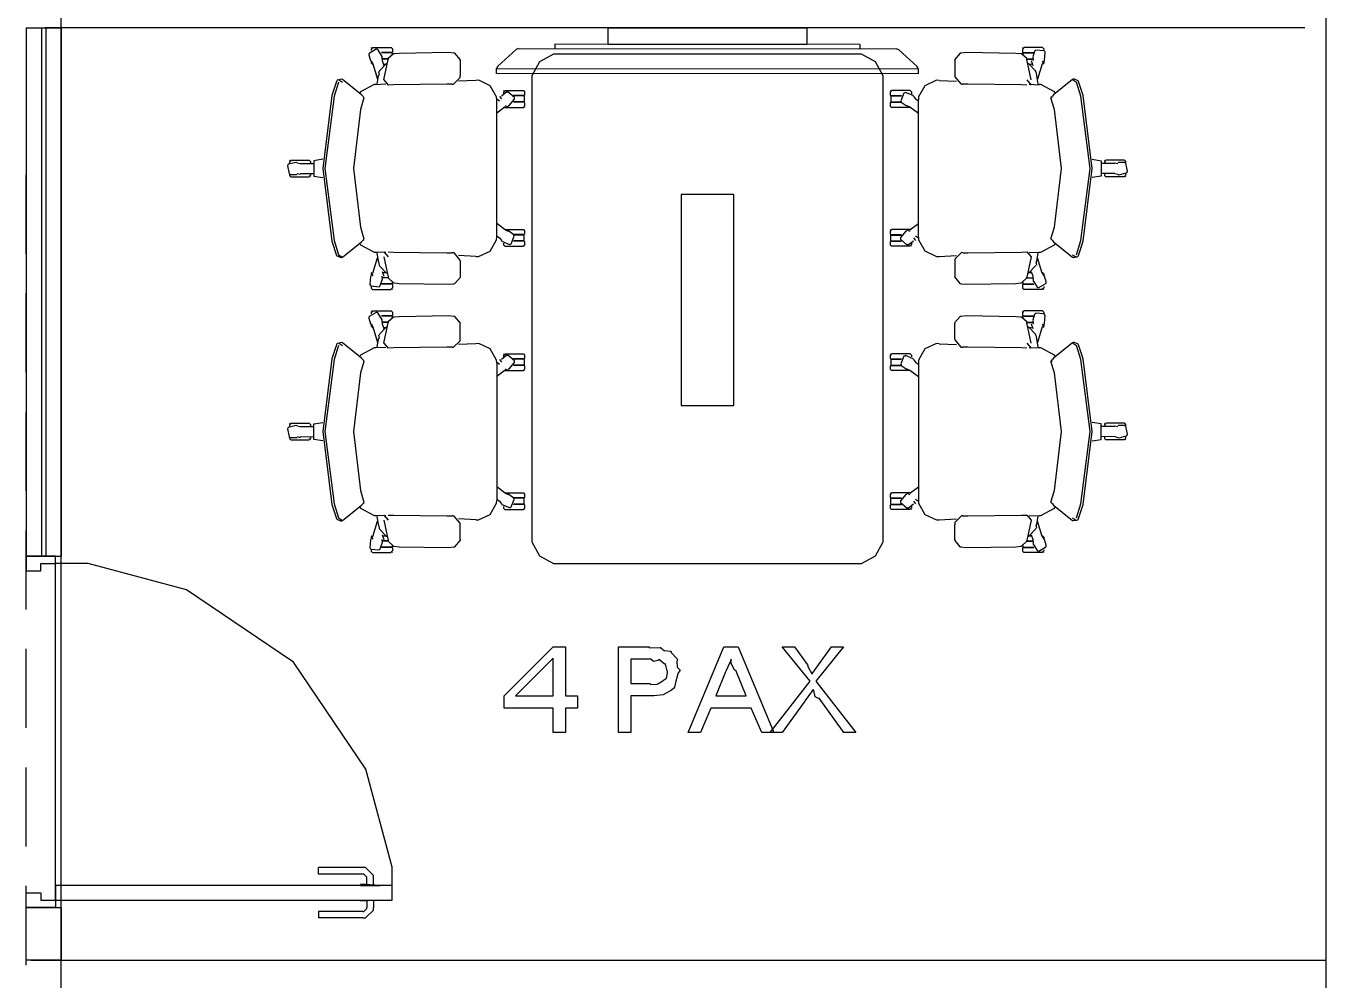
# Model space of a CAD drawing. Extents: x 0 to 23.4, y 0 to 16.5.
# Drawn here: x 4.711 to 5.682, y 10.117 to 10.83 of the extents above; entities that cross this region are included whole.
import ezdxf

# ---------------------------------------------------------------- set-up
doc = ezdxf.new("R2010")
doc.units = 0
doc.layers.get('0').update_dxf_attribs({"linetype": 'CONTINUOUS'})

msp = doc.modelspace()

# ---------------------------------------------------------------- linework, layer by layer
at = {"color": 0}
for points in [[(5.68158, 8.46924), (5.68158, 13.0227)], [(4.73699, 9.0561), (4.73665, 13.0203)], [(4.71061, 10.8288), (4.71061, 10.434)], [(4.71061, 10.8288), (4.73687, 10.8288)], [(4.72217, 10.8288), (4.72217, 10.434)], [(5.66581, 10.8288), (4.72499, 10.8288)], [(4.72532, 10.8288), (4.72532, 10.434)], [(4.73687, 10.8288), (4.73687, 10.434)], [(4.97651, 10.8067), (4.97667, 10.8074), (4.97342, 10.8126), (4.97276, 10.8128), (4.97206, 10.8129), (4.9669, 10.8097), (4.96674, 10.809), (4.96664, 10.8086), (4.96799, 10.8044), (4.96837, 10.804)], [(4.96853, 10.8141), (4.96946, 10.8132)], [(4.96853, 10.8132), (4.96853, 10.812)], [(4.96946, 10.8141), (4.98335, 10.8141)], [(4.984, 10.8103), (4.97601, 10.8103)], [(4.984, 10.8101), (4.97613, 10.8101)], [(4.98568, 10.8093), (4.98508, 10.8093), (4.98112, 10.8058), (4.98101, 10.8052)], [(4.98335, 10.8141), (4.98426, 10.8132)], [(4.984, 10.8106), (4.98426, 10.8103)], [(4.984, 10.8101), (4.984, 10.8089)], [(4.98426, 10.8132), (4.98426, 10.8106)], [(5.03022, 10.8099), (5.02647, 10.8103), (4.98936, 10.8097), (4.98568, 10.8093)], [(5.035, 10.8041), (5.03504, 10.8049), (5.03103, 10.8099), (5.03033, 10.8099), (5.03033, 10.8099), (5.03022, 10.8099), (5.03022, 10.8099)], [(5.0784, 10.8134), (5.07661, 10.8127), (5.06293, 10.8002), (5.06212, 10.7985)], [(5.0784, 10.8134), (5.36083, 10.8132)], [(5.10807, 10.8091), (5.10454, 10.8091), (5.09413, 10.8034), (5.08838, 10.793), (5.08838, 10.7894)], [(5.33117, 10.8091), (5.10807, 10.8091)], [(5.35086, 10.7894), (5.35086, 10.793), (5.34506, 10.8034), (5.33464, 10.8091), (5.33117, 10.8091)], [(5.37706, 10.7983), (5.37625, 10.8), (5.36263, 10.8125), (5.36083, 10.8132)], [(5.40901, 10.8099), (5.40826, 10.8099), (5.40414, 10.805), (5.40424, 10.8042), (5.40424, 10.8042), (5.40424, 10.8041), (5.40424, 10.8041)], [(5.45356, 10.8093), (5.44987, 10.8097), (5.41271, 10.8103), (5.40901, 10.8099)], [(5.45822, 10.8052), (5.45811, 10.8058), (5.4541, 10.8093), (5.45356, 10.8093)], [(5.45497, 10.8141), (5.45594, 10.8132)], [(5.45497, 10.8132), (5.45497, 10.8106)], [(5.45497, 10.8106), (5.45524, 10.8103)], [(5.45524, 10.8103), (5.46326, 10.8103)], [(5.45524, 10.8101), (5.46311, 10.8101)], [(5.45524, 10.8101), (5.45524, 10.8089)], [(5.46978, 10.8141), (5.45594, 10.8141)], [(5.47092, 10.804), (5.4714, 10.8045), (5.4719, 10.8107), (5.47146, 10.8111), (5.47097, 10.8117), (5.46485, 10.8122), (5.46436, 10.8117), (5.46397, 10.8114), (5.46268, 10.8072), (5.46278, 10.8067)], [(5.46978, 10.8141), (5.47076, 10.8132)], [(5.47076, 10.8132), (5.47076, 10.812)], [(4.96837, 10.804), (4.96962, 10.802)], [(4.96853, 10.8038), (4.96853, 10.8026)], [(4.96853, 10.8026), (4.96946, 10.8016)], [(4.96946, 10.8016), (4.96972, 10.8016)], [(4.96962, 10.802), (4.97325, 10.7905)], [(4.98036, 10.802), (4.9796, 10.8019), (4.97467, 10.7967), (4.9745, 10.796)], [(4.97646, 10.8067), (4.97667, 10.8043)], [(4.98118, 10.8057), (4.97646, 10.8057)], [(4.98107, 10.8054), (4.97646, 10.8054)], [(4.97667, 10.8043), (4.97786, 10.8008)], [(4.9776, 10.8016), (4.97922, 10.8016)], [(4.97792, 10.7899), (4.98101, 10.8052)], [(5.035, 10.8041), (5.03494, 10.7931)], [(5.06212, 10.7985), (5.37706, 10.7983)], [(5.37706, 10.7983), (5.37706, 10.7945), (5.06212, 10.7947), (5.06212, 10.7985)], [(5.40424, 10.8041), (5.40435, 10.7931)], [(5.45811, 10.8057), (5.46283, 10.8057)], [(5.45817, 10.8054), (5.46278, 10.8054)], [(5.46132, 10.7899), (5.45822, 10.8052)], [(5.46479, 10.796), (5.46457, 10.7967), (5.45958, 10.8019), (5.45888, 10.802)], [(5.46001, 10.8016), (5.46169, 10.8016)], [(5.46143, 10.8043), (5.46257, 10.8008)], [(5.46257, 10.8067), (5.46283, 10.8043)], [(5.46962, 10.802), (5.46604, 10.7905)], [(5.46951, 10.8016), (5.46978, 10.8016)], [(5.46962, 10.804), (5.47092, 10.802)], [(5.46978, 10.8026), (5.47076, 10.8016)], [(5.47076, 10.8038), (5.47076, 10.8026)], [(4.94254, 10.7887), (4.93907, 10.7782), (4.93224, 10.7238), (4.93907, 10.6694), (4.94254, 10.6588)], [(4.94412, 10.7883), (4.94069, 10.7778), (4.93386, 10.7238), (4.94069, 10.6698), (4.94412, 10.6593)], [(4.94694, 10.7901), (4.94656, 10.7904), (4.94308, 10.7897), (4.94287, 10.7893), (4.94282, 10.7893), (4.94254, 10.7888), (4.94254, 10.7887)], [(4.94412, 10.7901), (4.94694, 10.7883)], [(4.96235, 10.7774), (4.96115, 10.7787), (4.94835, 10.7892), (4.94694, 10.7901)], [(4.9739, 10.7935), (4.97374, 10.7929), (4.97265, 10.7871), (4.9726, 10.7865)], [(4.9739, 10.796), (4.9745, 10.7935)], [(4.97786, 10.7899), (4.98118, 10.7861)], [(5.02903, 10.7868), (5.02979, 10.7868), (5.03489, 10.7917), (5.03494, 10.7925), (5.03494, 10.7926), (5.03494, 10.793), (5.03494, 10.7931)], [(5.04656, 10.7895), (5.03369, 10.789)], [(5.06218, 10.7751), (5.06207, 10.7772), (5.05735, 10.7855), (5.04872, 10.7896), (5.04665, 10.7895), (5.04665, 10.7895), (5.04656, 10.7895), (5.04656, 10.7895)], [(5.08838, 10.7894), (5.08838, 10.4483)], [(5.35086, 10.4483), (5.35086, 10.7894)], [(5.39268, 10.7895), (5.39063, 10.7896), (5.38189, 10.7856), (5.37717, 10.7773), (5.37711, 10.7752), (5.37711, 10.7752), (5.37711, 10.7751), (5.37711, 10.7751)], [(5.39268, 10.7895), (5.40554, 10.789)], [(5.40435, 10.7931), (5.40424, 10.7923), (5.40881, 10.7869), (5.40961, 10.7868), (5.40972, 10.7868), (5.41015, 10.7868), (5.41021, 10.7868)], [(5.45806, 10.7899), (5.46137, 10.7861)], [(5.46479, 10.796), (5.46539, 10.7935)], [(5.46669, 10.7865), (5.46658, 10.7871), (5.4655, 10.7929), (5.46539, 10.7935)], [(5.49235, 10.7901), (5.49094, 10.7892), (5.47808, 10.7787), (5.47694, 10.7774)], [(5.49669, 10.7887), (5.49653, 10.7891), (5.49333, 10.7906), (5.49294, 10.7904), (5.49289, 10.7904), (5.49235, 10.7902), (5.49235, 10.7901)], [(5.49235, 10.7901), (5.49511, 10.7883)], [(5.49511, 10.6593), (5.49849, 10.6698), (5.50532, 10.7238), (5.49849, 10.7778), (5.49511, 10.7883)], [(5.49669, 10.6588), (5.50011, 10.6694), (5.50694, 10.7238), (5.50011, 10.7782), (5.49669, 10.7887)], [(4.97179, 10.7865), (4.9706, 10.7864), (4.9605, 10.781), (4.95979, 10.78)], [(4.97933, 10.7867), (4.97179, 10.7863)], [(5.02903, 10.7868), (5.02501, 10.7868), (4.98514, 10.7863), (4.98118, 10.7861)], [(5.07086, 10.7707), (5.0715, 10.7707), (5.07547, 10.7754), (5.07542, 10.7761), (5.07536, 10.7768), (5.07069, 10.7808), (5.07004, 10.7807), (5.06956, 10.7807), (5.06597, 10.7781), (5.06581, 10.7776)], [(5.06733, 10.782), (5.06825, 10.781)], [(5.06733, 10.781), (5.06733, 10.7796)], [(5.06825, 10.782), (5.08214, 10.782)], [(5.08279, 10.7782), (5.07482, 10.7782)], [(5.08279, 10.7779), (5.07493, 10.7779)], [(5.08214, 10.782), (5.08306, 10.781)], [(5.08279, 10.7784), (5.08306, 10.7782)], [(5.08279, 10.7779), (5.08279, 10.7735)], [(5.08306, 10.781), (5.08306, 10.7784)], [(5.35618, 10.782), (5.3571, 10.781)], [(5.35618, 10.781), (5.35618, 10.7784)], [(5.35618, 10.7784), (5.35644, 10.7782)], [(5.35644, 10.7782), (5.36447, 10.7782)], [(5.35644, 10.7779), (5.36431, 10.7779)], [(5.35644, 10.7779), (5.35644, 10.7735)], [(5.37099, 10.782), (5.3571, 10.782)], [(5.37349, 10.7776), (5.37321, 10.7783), (5.36751, 10.7806), (5.36692, 10.7803), (5.36626, 10.7801), (5.36393, 10.7744), (5.36421, 10.7738), (5.36436, 10.7733), (5.36794, 10.7707), (5.36843, 10.7707)], [(5.37099, 10.782), (5.3719, 10.781)], [(5.3719, 10.781), (5.3719, 10.7796)], [(5.45806, 10.7861), (5.45404, 10.7863), (5.41417, 10.7868), (5.41021, 10.7868)], [(5.4599, 10.7867), (5.46744, 10.7863)], [(5.47949, 10.78), (5.47879, 10.781), (5.46864, 10.7864), (5.46744, 10.7865)], [(4.96306, 10.7764), (4.96044, 10.7678), (4.95524, 10.7238), (4.96044, 10.6798), (4.96306, 10.6712)], [(4.96235, 10.7774), (4.96306, 10.7764)], [(5.06218, 10.7758), (5.06424, 10.7743)], [(5.06218, 10.6724), (5.06218, 10.7753)], [(5.06858, 10.7698), (5.06218, 10.765)], [(5.06424, 10.7776), (5.06581, 10.7758)], [(5.06814, 10.7694), (5.08214, 10.7694)], [(5.06858, 10.7707), (5.07086, 10.7698)], [(5.08279, 10.7732), (5.07482, 10.7732)], [(5.08279, 10.7735), (5.07493, 10.7735)], [(5.08214, 10.7704), (5.08306, 10.7694)], [(5.08279, 10.7732), (5.08306, 10.7729)], [(5.08306, 10.7729), (5.08306, 10.7704)], [(5.35618, 10.7732), (5.35644, 10.7729)], [(5.35618, 10.7729), (5.35618, 10.7704)], [(5.35618, 10.7704), (5.3571, 10.7694)], [(5.35644, 10.7735), (5.36431, 10.7735)], [(5.35644, 10.7732), (5.36447, 10.7732)], [(5.3711, 10.7694), (5.3571, 10.7694)], [(5.36843, 10.7707), (5.37067, 10.7698)], [(5.37067, 10.7698), (5.37711, 10.765)], [(5.37349, 10.7776), (5.37506, 10.7758)], [(5.37506, 10.7758), (5.37711, 10.7743)], [(5.37711, 10.6724), (5.37711, 10.7753)], [(5.47618, 10.7774), (5.47694, 10.7764)], [(5.47618, 10.6712), (5.47874, 10.6798), (5.48394, 10.7238), (5.47874, 10.7678), (5.47618, 10.7764)], [(4.90739, 10.73), (4.90831, 10.729)], [(4.90831, 10.73), (4.92219, 10.73)], [(4.92219, 10.73), (4.92312, 10.729)], [(4.93235, 10.7306), (4.92557, 10.7295), (4.92557, 10.718), (4.93235, 10.717)], [(5.50689, 10.7306), (5.51372, 10.7295), (5.51372, 10.718), (5.50689, 10.717)], [(5.51611, 10.73), (5.51708, 10.729)], [(5.53097, 10.73), (5.51708, 10.73)], [(5.53097, 10.73), (5.5319, 10.729)], [(4.91308, 10.728), (4.91249, 10.7283), (4.90653, 10.7269), (4.90619, 10.7263), (4.90582, 10.7258), (4.90728, 10.7198), (4.90788, 10.7195), (4.90826, 10.7192), (4.91265, 10.7192), (4.91308, 10.7195)], [(4.90739, 10.729), (4.90739, 10.7278)], [(4.90739, 10.7197), (4.90739, 10.7185)], [(4.91308, 10.728), (4.91542, 10.7274)], [(4.91308, 10.72), (4.91542, 10.7195)], [(4.91542, 10.7274), (4.92557, 10.7275)], [(4.91542, 10.72), (4.92557, 10.7199)], [(4.92312, 10.729), (4.92312, 10.7275)], [(4.92312, 10.7199), (4.92312, 10.7185)], [(5.52382, 10.7274), (5.51372, 10.7275)], [(5.52382, 10.72), (5.51372, 10.7199)], [(5.51611, 10.729), (5.51611, 10.7275)], [(5.51611, 10.7199), (5.51611, 10.7185)], [(5.52382, 10.728), (5.52615, 10.7274)], [(5.52382, 10.72), (5.52615, 10.7195)], [(5.52615, 10.7195), (5.52675, 10.7191), (5.53267, 10.7205), (5.53304, 10.7211), (5.53336, 10.7217), (5.53196, 10.7277), (5.53142, 10.728), (5.53097, 10.7283), (5.52653, 10.7283), (5.52615, 10.728)], [(5.5319, 10.729), (5.5319, 10.7278)], [(5.5319, 10.7197), (5.5319, 10.7185)], [(4.71061, 10.66), (4.71061, 10.719)], [(4.90739, 10.7185), (4.90831, 10.7174)], [(4.90831, 10.7174), (4.92219, 10.7174)], [(4.92219, 10.7185), (4.92312, 10.7174)], [(5.51611, 10.7185), (5.51708, 10.7174)], [(5.53097, 10.7174), (5.51708, 10.7174)], [(5.53097, 10.7185), (5.5319, 10.7174)], [(5.06858, 10.6778), (5.06218, 10.6826)], [(5.37067, 10.6778), (5.37711, 10.6826)], [(4.96235, 10.6712), (4.96306, 10.6701)], [(5.04656, 10.658), (5.04861, 10.658), (5.05729, 10.662), (5.06207, 10.6703), (5.06218, 10.6724), (5.06218, 10.6724), (5.06218, 10.6724), (5.06218, 10.6724)], [(5.06218, 10.6733), (5.06424, 10.6718)], [(5.06424, 10.6718), (5.06581, 10.67)], [(5.06581, 10.67), (5.06603, 10.6693), (5.07172, 10.667), (5.07238, 10.6673), (5.07297, 10.6675), (5.07531, 10.6732), (5.07508, 10.6738), (5.07487, 10.6742), (5.07129, 10.6769), (5.07086, 10.6769)], [(5.06814, 10.6781), (5.08214, 10.6781)], [(5.06858, 10.6778), (5.07086, 10.6769)], [(5.08279, 10.6743), (5.07482, 10.6743)], [(5.08279, 10.674), (5.07493, 10.674)], [(5.08214, 10.6781), (5.08306, 10.6771)], [(5.08279, 10.6746), (5.08306, 10.6743)], [(5.08279, 10.6697), (5.08279, 10.674)], [(5.08306, 10.6771), (5.08306, 10.6746)], [(5.35618, 10.6781), (5.3571, 10.6771)], [(5.35618, 10.6771), (5.35618, 10.6746)], [(5.35618, 10.6746), (5.35644, 10.6743)], [(5.35644, 10.6743), (5.36447, 10.6743)], [(5.35644, 10.6697), (5.35644, 10.674)], [(5.35644, 10.674), (5.36431, 10.674)], [(5.3711, 10.6781), (5.3571, 10.6781)], [(5.36843, 10.6769), (5.36774, 10.6768), (5.36376, 10.6722), (5.36382, 10.6715), (5.36388, 10.6708), (5.36854, 10.6668), (5.36925, 10.6669), (5.36968, 10.6669), (5.37326, 10.6695), (5.37349, 10.67)], [(5.36843, 10.6778), (5.37067, 10.6769)], [(5.37349, 10.6718), (5.37506, 10.67)], [(5.37506, 10.6733), (5.37711, 10.6718)], [(5.37711, 10.6724), (5.37717, 10.6704), (5.38189, 10.6621), (5.39057, 10.658), (5.39264, 10.658), (5.39264, 10.658), (5.39268, 10.658), (5.39268, 10.658)], [(5.47618, 10.6712), (5.47694, 10.6701)], [(4.94694, 10.6575), (4.94835, 10.6584), (4.96115, 10.6689), (4.96235, 10.6701)], [(4.95985, 10.6676), (4.96056, 10.6667), (4.9706, 10.6613), (4.97179, 10.6612)], [(4.97786, 10.6614), (4.98118, 10.6577)], [(4.98118, 10.6614), (4.98514, 10.6613), (5.02501, 10.6608), (5.02903, 10.6608)], [(5.06733, 10.6679), (5.06733, 10.6666)], [(5.06733, 10.6666), (5.06825, 10.6656)], [(5.06825, 10.6656), (5.08214, 10.6656)], [(5.08279, 10.6694), (5.07482, 10.6694)], [(5.08279, 10.6697), (5.07493, 10.6697)], [(5.08214, 10.6666), (5.08306, 10.6656)], [(5.08279, 10.6694), (5.08306, 10.6692)], [(5.08306, 10.6692), (5.08306, 10.6666)], [(5.35618, 10.6694), (5.35644, 10.6692)], [(5.35618, 10.6692), (5.35618, 10.6666)], [(5.35618, 10.6666), (5.3571, 10.6656)], [(5.35644, 10.6697), (5.36431, 10.6697)], [(5.35644, 10.6694), (5.36447, 10.6694)], [(5.37099, 10.6656), (5.3571, 10.6656)], [(5.37099, 10.6666), (5.3719, 10.6656)], [(5.3719, 10.6679), (5.3719, 10.6666)], [(5.41021, 10.6608), (5.41417, 10.6608), (5.45404, 10.6613), (5.45806, 10.6614)], [(5.45806, 10.6614), (5.46137, 10.6577)], [(5.46744, 10.6612), (5.46864, 10.6613), (5.47874, 10.6667), (5.47944, 10.6676)], [(5.47694, 10.6701), (5.47808, 10.6689), (5.49094, 10.6584), (5.49235, 10.6575)], [(4.94254, 10.6588), (4.94265, 10.6585), (4.9459, 10.6571), (4.94629, 10.6572), (4.94635, 10.6572), (4.94689, 10.6575), (4.94694, 10.6575)], [(4.94412, 10.6593), (4.94694, 10.6574)], [(4.96962, 10.6456), (4.97325, 10.657)], [(4.97933, 10.6609), (4.97179, 10.6612)], [(4.9726, 10.6611), (4.97265, 10.6605), (4.97374, 10.6547), (4.9739, 10.6541)], [(4.9739, 10.6541), (4.9745, 10.6516)], [(4.9745, 10.6516), (4.97467, 10.6509), (4.9796, 10.6458), (4.98036, 10.6456)], [(4.97792, 10.6577), (4.98101, 10.6424)], [(5.03494, 10.6545), (5.035, 10.6553), (5.03039, 10.6607), (5.02962, 10.6608), (5.02946, 10.6608), (5.02914, 10.6608), (5.02903, 10.6608)], [(5.04656, 10.658), (5.03369, 10.6586)], [(5.03494, 10.6545), (5.035, 10.6434)], [(5.39268, 10.658), (5.40554, 10.6586)], [(5.40435, 10.6545), (5.40424, 10.6434)], [(5.41021, 10.6608), (5.4094, 10.6609), (5.40429, 10.6559), (5.40429, 10.6551), (5.40429, 10.6549), (5.40429, 10.6545), (5.40435, 10.6545)], [(5.46132, 10.6577), (5.45822, 10.6424)], [(5.45888, 10.6456), (5.45958, 10.6458), (5.46457, 10.6509), (5.46479, 10.6516)], [(5.4599, 10.6609), (5.46744, 10.6612)], [(5.46479, 10.6541), (5.46539, 10.6516)], [(5.46539, 10.6541), (5.4655, 10.6547), (5.46658, 10.6605), (5.46669, 10.6611)], [(5.46962, 10.6456), (5.46604, 10.657)], [(5.49235, 10.6593), (5.49511, 10.6574)], [(5.49235, 10.6575), (5.49268, 10.6573), (5.49615, 10.6579), (5.49642, 10.6582), (5.49642, 10.6583), (5.49664, 10.6587), (5.49669, 10.6588)], [(4.96837, 10.6435), (4.96783, 10.6431), (4.96733, 10.637), (4.96783, 10.6364), (4.96826, 10.636), (4.97433, 10.6354), (4.97488, 10.6358), (4.97521, 10.6362), (4.97661, 10.6404), (4.97651, 10.6408)], [(4.96837, 10.6456), (4.96962, 10.6435)], [(4.96853, 10.6459), (4.96946, 10.645)], [(4.96853, 10.645), (4.96853, 10.6438)], [(4.96946, 10.6459), (4.96972, 10.6459)], [(4.97646, 10.6433), (4.97667, 10.6408)], [(4.98107, 10.6421), (4.97646, 10.6421)], [(4.98118, 10.6419), (4.97646, 10.6419)], [(4.97667, 10.6467), (4.97786, 10.6433)], [(4.9776, 10.6459), (4.97922, 10.6459)], [(4.98101, 10.6424), (4.98112, 10.6419), (4.98508, 10.6383), (4.98568, 10.6383)], [(5.03022, 10.6376), (5.03093, 10.6377), (5.0351, 10.6426), (5.03504, 10.6433), (5.03504, 10.6433), (5.035, 10.6434), (5.035, 10.6434)], [(5.40424, 10.6434), (5.40414, 10.6427), (5.40821, 10.6378), (5.40896, 10.6376), (5.40896, 10.6376), (5.40901, 10.6376), (5.40901, 10.6376)], [(5.45356, 10.6383), (5.4541, 10.6383), (5.45811, 10.6419), (5.45822, 10.6424)], [(5.45811, 10.6419), (5.46283, 10.6419)], [(5.45817, 10.6421), (5.46278, 10.6421)], [(5.46001, 10.6459), (5.46169, 10.6459)], [(5.46143, 10.6467), (5.46257, 10.6433)], [(5.46257, 10.6433), (5.46283, 10.6408)], [(5.46278, 10.6408), (5.46262, 10.6402), (5.46576, 10.635), (5.46647, 10.6348), (5.46712, 10.6347), (5.47233, 10.6379), (5.4725, 10.6385), (5.4726, 10.639), (5.47125, 10.6432), (5.47092, 10.6435)], [(5.46951, 10.6459), (5.46978, 10.6459)], [(5.46962, 10.6456), (5.47092, 10.6435)], [(5.46978, 10.6459), (5.47076, 10.645)], [(5.47076, 10.645), (5.47076, 10.6438)], [(4.96853, 10.6356), (4.96853, 10.6344)], [(4.96853, 10.6344), (4.96946, 10.6334)], [(4.96946, 10.6334), (4.98335, 10.6334)], [(4.984, 10.6373), (4.97601, 10.6373)], [(4.984, 10.6375), (4.97613, 10.6375)], [(4.98335, 10.6344), (4.98426, 10.6334)], [(4.984, 10.6387), (4.984, 10.6375)], [(4.984, 10.6373), (4.98426, 10.637)], [(4.98426, 10.637), (4.98426, 10.6344)], [(4.98568, 10.6383), (4.98936, 10.6379), (5.02647, 10.6373), (5.03022, 10.6376)], [(5.40901, 10.6376), (5.41271, 10.6373), (5.44987, 10.6379), (5.45356, 10.6383)], [(5.45497, 10.6373), (5.45524, 10.637)], [(5.45497, 10.637), (5.45497, 10.6344)], [(5.45497, 10.6344), (5.45594, 10.6334)], [(5.45524, 10.6387), (5.45524, 10.6375)], [(5.45524, 10.6375), (5.46311, 10.6375)], [(5.45524, 10.6373), (5.46326, 10.6373)], [(5.46978, 10.6334), (5.45594, 10.6334)], [(5.46978, 10.6344), (5.47076, 10.6334)], [(5.47076, 10.6356), (5.47076, 10.6344)], [(4.71061, 10.5714), (4.71061, 10.6305)], [(4.97651, 10.61), (4.97667, 10.6107), (4.97342, 10.6159), (4.97276, 10.616), (4.97206, 10.6162), (4.9669, 10.6131), (4.96674, 10.6124), (4.96664, 10.6119), (4.96799, 10.6077), (4.96837, 10.6074)], [(4.96853, 10.6174), (4.96946, 10.6164)], [(4.96853, 10.6164), (4.96853, 10.6152)], [(4.96946, 10.6174), (4.98335, 10.6174)], [(4.984, 10.6136), (4.97601, 10.6136)], [(4.984, 10.6133), (4.97613, 10.6133)], [(4.98335, 10.6174), (4.98426, 10.6164)], [(4.984, 10.6139), (4.98426, 10.6136)], [(4.984, 10.6133), (4.984, 10.6121)], [(4.98426, 10.6164), (4.98426, 10.6139)], [(5.03022, 10.6132), (5.02647, 10.6136), (4.98936, 10.613), (4.98568, 10.6126)], [(5.035, 10.6074), (5.03504, 10.6082), (5.03103, 10.6132), (5.03033, 10.6132), (5.03033, 10.6132), (5.03022, 10.6132), (5.03022, 10.6132)], [(5.40901, 10.6132), (5.40826, 10.6132), (5.40414, 10.6083), (5.40424, 10.6075), (5.40424, 10.6075), (5.40424, 10.6074), (5.40424, 10.6074)], [(5.45356, 10.6126), (5.44987, 10.613), (5.41271, 10.6136), (5.40901, 10.6132)], [(5.45497, 10.6174), (5.45594, 10.6164)], [(5.45497, 10.6164), (5.45497, 10.6139)], [(5.45497, 10.6139), (5.45524, 10.6136)], [(5.45524, 10.6136), (5.46326, 10.6136)], [(5.45524, 10.6133), (5.45524, 10.6121)], [(5.45524, 10.6133), (5.46311, 10.6133)], [(5.46978, 10.6174), (5.45594, 10.6174)], [(5.47092, 10.6074), (5.4714, 10.6079), (5.4719, 10.6139), (5.47146, 10.6144), (5.47097, 10.615), (5.46485, 10.6155), (5.46436, 10.615), (5.46397, 10.6147), (5.46268, 10.6105), (5.46278, 10.61)], [(5.46978, 10.6174), (5.47076, 10.6164)], [(5.47076, 10.6164), (5.47076, 10.6152)], [(4.96837, 10.6074), (4.96962, 10.6053)], [(4.96853, 10.6071), (4.96853, 10.6059)], [(4.96853, 10.6059), (4.96946, 10.6049)], [(4.96946, 10.6049), (4.96972, 10.6049)], [(4.96962, 10.6053), (4.97325, 10.5938)], [(4.98036, 10.6053), (4.9796, 10.6051), (4.97467, 10.6), (4.9745, 10.5992)], [(4.97646, 10.61), (4.97667, 10.6076)], [(4.98118, 10.609), (4.97646, 10.609)], [(4.98107, 10.6087), (4.97646, 10.6087)], [(4.97667, 10.6076), (4.97786, 10.6041)], [(4.9776, 10.6049), (4.97922, 10.6049)], [(4.97792, 10.5932), (4.98101, 10.6085)], [(4.98568, 10.6126), (4.98508, 10.6126), (4.98112, 10.6091), (4.98101, 10.6085)], [(5.03494, 10.5964), (5.035, 10.6074)], [(5.40435, 10.5964), (5.40424, 10.6074)], [(5.45822, 10.6085), (5.45811, 10.6091), (5.4541, 10.6126), (5.45356, 10.6126)], [(5.45811, 10.609), (5.46283, 10.609)], [(5.45817, 10.6087), (5.46278, 10.6087)], [(5.46132, 10.5932), (5.45822, 10.6085)], [(5.46479, 10.5992), (5.46457, 10.6), (5.45958, 10.6051), (5.45888, 10.6053)], [(5.46001, 10.6049), (5.46169, 10.6049)], [(5.46143, 10.6076), (5.46257, 10.6041)], [(5.46257, 10.61), (5.46283, 10.6076)], [(5.46962, 10.6053), (5.46604, 10.5938)], [(5.46951, 10.6049), (5.46978, 10.6049)], [(5.46962, 10.6074), (5.47092, 10.6053)], [(5.46978, 10.6059), (5.47076, 10.6049)], [(5.47076, 10.6071), (5.47076, 10.6059)], [(4.94694, 10.5934), (4.94656, 10.5936), (4.94308, 10.593), (4.94287, 10.5926), (4.94282, 10.5926), (4.94254, 10.5921), (4.94254, 10.592)], [(4.94412, 10.5934), (4.94694, 10.5915)], [(4.96235, 10.5807), (4.96115, 10.582), (4.94835, 10.5925), (4.94694, 10.5934)], [(4.9739, 10.5968), (4.97374, 10.5962), (4.97265, 10.5904), (4.9726, 10.5898)], [(4.9739, 10.5992), (4.9745, 10.5968)], [(5.02903, 10.5901), (5.02979, 10.5901), (5.03489, 10.595), (5.03494, 10.5958), (5.03494, 10.5959), (5.03494, 10.5962), (5.03494, 10.5964)], [(5.40435, 10.5964), (5.40424, 10.5956), (5.40881, 10.5902), (5.40961, 10.5901), (5.40972, 10.5901), (5.41021, 10.5901), (5.41021, 10.5901)], [(5.46479, 10.5992), (5.46539, 10.5968)], [(5.46669, 10.5898), (5.46658, 10.5904), (5.4655, 10.5962), (5.46539, 10.5968)], [(5.49235, 10.5934), (5.49094, 10.5925), (5.47808, 10.582), (5.47694, 10.5807)], [(5.49669, 10.592), (5.49653, 10.5924), (5.49333, 10.5939), (5.49294, 10.5937), (5.49289, 10.5937), (5.49235, 10.5934), (5.49235, 10.5934)], [(5.49235, 10.5934), (5.49511, 10.5915)], [(4.94254, 10.592), (4.93907, 10.5815), (4.93224, 10.5271), (4.93907, 10.4727), (4.94254, 10.4621)], [(4.94412, 10.5915), (4.94069, 10.5811), (4.93386, 10.5271), (4.94069, 10.4731), (4.94412, 10.4626)], [(4.97179, 10.5896), (4.9706, 10.5896), (4.96056, 10.5842), (4.95985, 10.5832)], [(4.97933, 10.59), (4.97179, 10.5896)], [(4.97786, 10.5932), (4.98118, 10.5894)], [(5.02903, 10.5901), (5.02501, 10.5901), (4.98514, 10.5896), (4.98118, 10.5894)], [(5.04656, 10.5928), (5.03369, 10.5923)], [(5.06218, 10.5784), (5.06207, 10.5805), (5.05735, 10.5889), (5.04872, 10.5929), (5.04665, 10.5928), (5.04665, 10.5928), (5.04656, 10.5928), (5.04656, 10.5928)], [(5.07086, 10.574), (5.0715, 10.5741), (5.07547, 10.5787), (5.07542, 10.5794), (5.07536, 10.5801), (5.07069, 10.584), (5.07004, 10.584), (5.06956, 10.584), (5.06597, 10.5813), (5.06581, 10.5809)], [(5.06733, 10.5852), (5.06825, 10.5842)], [(5.06733, 10.5842), (5.06733, 10.5829)], [(5.06825, 10.5852), (5.08214, 10.5852)], [(5.08214, 10.5852), (5.08306, 10.5842)], [(5.08306, 10.5842), (5.08306, 10.5817)], [(5.35618, 10.5852), (5.3571, 10.5842)], [(5.35618, 10.5842), (5.35618, 10.5817)], [(5.37099, 10.5852), (5.3571, 10.5852)], [(5.37349, 10.5809), (5.37321, 10.5815), (5.36751, 10.5839), (5.36692, 10.5836), (5.36626, 10.5834), (5.36393, 10.5777), (5.36421, 10.577), (5.36436, 10.5766), (5.36794, 10.5741), (5.36843, 10.574)], [(5.37099, 10.5852), (5.3719, 10.5842)], [(5.3719, 10.5842), (5.3719, 10.5829)], [(5.39268, 10.5928), (5.39063, 10.5929), (5.38189, 10.5889), (5.37717, 10.5806), (5.37711, 10.5785), (5.37711, 10.5785), (5.37711, 10.5784), (5.37711, 10.5784)], [(5.39268, 10.5928), (5.40554, 10.5923)], [(5.45806, 10.5894), (5.45404, 10.5896), (5.41417, 10.5901), (5.41021, 10.5901)], [(5.45806, 10.5932), (5.46137, 10.5894)], [(5.4599, 10.59), (5.46744, 10.5896)], [(5.47944, 10.5832), (5.47874, 10.5842), (5.46864, 10.5896), (5.46744, 10.5896)], [(5.49511, 10.4626), (5.49849, 10.4731), (5.50532, 10.5271), (5.49849, 10.5811), (5.49511, 10.5915)], [(5.49669, 10.4621), (5.50011, 10.4727), (5.50694, 10.5271), (5.50011, 10.5815), (5.49669, 10.592)], [(4.96306, 10.5796), (4.96044, 10.5711), (4.95524, 10.5271), (4.96044, 10.4831), (4.96306, 10.4745)], [(4.96235, 10.5807), (4.96306, 10.5796)], [(5.06218, 10.579), (5.06424, 10.5776)], [(5.06218, 10.5784), (5.06218, 10.4756)], [(5.06424, 10.5809), (5.06581, 10.579)], [(5.06858, 10.574), (5.07086, 10.5731)], [(5.08279, 10.5814), (5.07482, 10.5814)], [(5.08279, 10.5766), (5.07482, 10.5766)], [(5.08279, 10.5812), (5.07493, 10.5812)], [(5.08279, 10.5768), (5.07493, 10.5768)], [(5.08279, 10.5817), (5.08306, 10.5814)], [(5.08279, 10.5812), (5.08279, 10.5768)], [(5.08279, 10.5766), (5.08306, 10.5763)], [(5.08306, 10.5763), (5.08306, 10.5737)], [(5.35618, 10.5817), (5.35644, 10.5814)], [(5.35618, 10.5766), (5.35644, 10.5763)], [(5.35618, 10.5763), (5.35618, 10.5737)], [(5.35644, 10.5814), (5.36447, 10.5814)], [(5.35644, 10.5812), (5.35644, 10.5768)], [(5.35644, 10.5812), (5.36431, 10.5812)], [(5.35644, 10.5768), (5.36431, 10.5768)], [(5.35644, 10.5766), (5.36447, 10.5766)], [(5.36843, 10.574), (5.37067, 10.5731)], [(5.37349, 10.5809), (5.37506, 10.579)], [(5.37506, 10.579), (5.37711, 10.5776)], [(5.37711, 10.5784), (5.37711, 10.4756)], [(5.47618, 10.5807), (5.47694, 10.5796)], [(5.47618, 10.4745), (5.47874, 10.4831), (5.48394, 10.5271), (5.47874, 10.5711), (5.47618, 10.5796)], [(5.06858, 10.5731), (5.06218, 10.5683)], [(5.06814, 10.5727), (5.08214, 10.5727)], [(5.08214, 10.5737), (5.08306, 10.5727)], [(5.35618, 10.5737), (5.3571, 10.5727)], [(5.3711, 10.5727), (5.3571, 10.5727)], [(5.37067, 10.5731), (5.37711, 10.5683)], [(4.71061, 10.4829), (4.71061, 10.5419)], [(4.91308, 10.5314), (4.91249, 10.5318), (4.90653, 10.5303), (4.90619, 10.5297), (4.90582, 10.5292), (4.90728, 10.5232), (4.90788, 10.5228), (4.90826, 10.5226), (4.91265, 10.5226), (4.91308, 10.5228)], [(4.90739, 10.5334), (4.90831, 10.5324)], [(4.90739, 10.5324), (4.90739, 10.5312)], [(4.90831, 10.5334), (4.92219, 10.5334)], [(4.91308, 10.5314), (4.91542, 10.5309)], [(4.91542, 10.5309), (4.92557, 10.5309)], [(4.92219, 10.5334), (4.92312, 10.5324)], [(4.92312, 10.5324), (4.92312, 10.5309)], [(4.93235, 10.5203), (4.92557, 10.5213), (4.92557, 10.5329), (4.93235, 10.5339)], [(5.50689, 10.5203), (5.51372, 10.5213), (5.51372, 10.5329), (5.50689, 10.5339)], [(5.52382, 10.5309), (5.51372, 10.5309)], [(5.51611, 10.5334), (5.51708, 10.5324)], [(5.51611, 10.5324), (5.51611, 10.5309)], [(5.53097, 10.5334), (5.51708, 10.5334)], [(5.52382, 10.5314), (5.52615, 10.5309)], [(5.52615, 10.5228), (5.52675, 10.5225), (5.53267, 10.5239), (5.53304, 10.5245), (5.53336, 10.5251), (5.53196, 10.5311), (5.53142, 10.5314), (5.53097, 10.5317), (5.52653, 10.5317), (5.52615, 10.5314)], [(5.53097, 10.5334), (5.5319, 10.5324)], [(5.5319, 10.5324), (5.5319, 10.5312)], [(4.90739, 10.5231), (4.90739, 10.5219)], [(4.90739, 10.5219), (4.90831, 10.5209)], [(4.90831, 10.5209), (4.92219, 10.5209)], [(4.91308, 10.5234), (4.91542, 10.5228)], [(4.91542, 10.5234), (4.92557, 10.5233)], [(4.92219, 10.5219), (4.92312, 10.5209)], [(4.92312, 10.5233), (4.92312, 10.5219)], [(5.52382, 10.5234), (5.51372, 10.5233)], [(5.51611, 10.5233), (5.51611, 10.5219)], [(5.51611, 10.5219), (5.51708, 10.5209)], [(5.53097, 10.5209), (5.51708, 10.5209)], [(5.52382, 10.5234), (5.52615, 10.5228)], [(5.53097, 10.5219), (5.5319, 10.5209)], [(5.5319, 10.5231), (5.5319, 10.5219)], [(5.06858, 10.4811), (5.06218, 10.4858)], [(5.06581, 10.4732), (5.06603, 10.4727), (5.07172, 10.4703), (5.07238, 10.4705), (5.07297, 10.4708), (5.07531, 10.4765), (5.07508, 10.4771), (5.07487, 10.4775), (5.07129, 10.4801), (5.07086, 10.4801)], [(5.06814, 10.4814), (5.08214, 10.4814)], [(5.06858, 10.4811), (5.07086, 10.4801)], [(5.08279, 10.4776), (5.07482, 10.4776)], [(5.08279, 10.4773), (5.07493, 10.4773)], [(5.08214, 10.4814), (5.08306, 10.4804)], [(5.08279, 10.4779), (5.08306, 10.4776)], [(5.08279, 10.473), (5.08279, 10.4773)], [(5.08306, 10.4804), (5.08306, 10.4779)], [(5.35618, 10.4814), (5.3571, 10.4804)], [(5.35618, 10.4804), (5.35618, 10.4779)], [(5.35618, 10.4779), (5.35644, 10.4776)], [(5.35644, 10.4776), (5.36447, 10.4776)], [(5.35644, 10.4773), (5.36431, 10.4773)], [(5.35644, 10.473), (5.35644, 10.4773)], [(5.3711, 10.4814), (5.3571, 10.4814)], [(5.36843, 10.4801), (5.36774, 10.4801), (5.36376, 10.4755), (5.36382, 10.4748), (5.36388, 10.4741), (5.36854, 10.4701), (5.36925, 10.4702), (5.36968, 10.4702), (5.37326, 10.4728), (5.37349, 10.4732)], [(5.36843, 10.4811), (5.37067, 10.4801)], [(5.37067, 10.4811), (5.37711, 10.4858)], [(4.94694, 10.4608), (4.94835, 10.4617), (4.96115, 10.4722), (4.96235, 10.4734)], [(4.95979, 10.4709), (4.9605, 10.4699), (4.9706, 10.4644), (4.97179, 10.4644)], [(4.96235, 10.4745), (4.96306, 10.4734)], [(5.04656, 10.4613), (5.04861, 10.4613), (5.05729, 10.4653), (5.06207, 10.4736), (5.06218, 10.4756), (5.06218, 10.4756), (5.06218, 10.4757), (5.06218, 10.4757)], [(5.06218, 10.4766), (5.06424, 10.4751)], [(5.06424, 10.4751), (5.06581, 10.4732)], [(5.06733, 10.4712), (5.06733, 10.4699)], [(5.06733, 10.4699), (5.06825, 10.4689)], [(5.06825, 10.4689), (5.08214, 10.4689)], [(5.08279, 10.4727), (5.07482, 10.4727)], [(5.08279, 10.473), (5.07493, 10.473)], [(5.08214, 10.4699), (5.08306, 10.4689)], [(5.08279, 10.4727), (5.08306, 10.4724)], [(5.08306, 10.4724), (5.08306, 10.4699)], [(5.35618, 10.4727), (5.35644, 10.4724)], [(5.35618, 10.4724), (5.35618, 10.4699)], [(5.35618, 10.4699), (5.3571, 10.4689)], [(5.35644, 10.473), (5.36431, 10.473)], [(5.35644, 10.4727), (5.36447, 10.4727)], [(5.37099, 10.4689), (5.3571, 10.4689)], [(5.37099, 10.4699), (5.3719, 10.4689)], [(5.3719, 10.4712), (5.3719, 10.4699)], [(5.37349, 10.4751), (5.37506, 10.4732)], [(5.37506, 10.4766), (5.37711, 10.4751)], [(5.37711, 10.4757), (5.37717, 10.4736), (5.38189, 10.4653), (5.39057, 10.4613), (5.39264, 10.4613), (5.39264, 10.4613), (5.39268, 10.4613), (5.39268, 10.4613)], [(5.46744, 10.4644), (5.46864, 10.4644), (5.47879, 10.4699), (5.47949, 10.4709)], [(5.47618, 10.4745), (5.47694, 10.4734)], [(5.47694, 10.4734), (5.47808, 10.4722), (5.49094, 10.4617), (5.49235, 10.4608)], [(4.94254, 10.4621), (4.94265, 10.4617), (4.9459, 10.4603), (4.94629, 10.4604), (4.94635, 10.4605), (4.94689, 10.4608), (4.94694, 10.4608)], [(4.94412, 10.4626), (4.94694, 10.4608)], [(4.96962, 10.4488), (4.97325, 10.4603)], [(4.97933, 10.4642), (4.97179, 10.4645)], [(4.9726, 10.4644), (4.97265, 10.4638), (4.97374, 10.458), (4.9739, 10.4574)], [(4.9739, 10.4574), (4.9745, 10.4549)], [(4.97786, 10.4647), (4.98118, 10.461)], [(4.97792, 10.461), (4.98101, 10.4457)], [(4.98118, 10.4647), (4.98514, 10.4646), (5.02501, 10.4641), (5.02903, 10.4641)], [(5.03494, 10.4578), (5.035, 10.4586), (5.03039, 10.464), (5.02962, 10.4641), (5.02946, 10.4641), (5.02914, 10.4641), (5.02903, 10.4641)], [(5.04656, 10.4613), (5.03369, 10.4619)], [(5.035, 10.4467), (5.03494, 10.4578)], [(5.39268, 10.4613), (5.40554, 10.4619)], [(5.40424, 10.4467), (5.40435, 10.4578)], [(5.41021, 10.4641), (5.4094, 10.4641), (5.40429, 10.4592), (5.40429, 10.4584), (5.40429, 10.4583), (5.40429, 10.4578), (5.40435, 10.4578)], [(5.41021, 10.4641), (5.41417, 10.4641), (5.45404, 10.4646), (5.45806, 10.4647)], [(5.45806, 10.4647), (5.46137, 10.461)], [(5.46132, 10.461), (5.45822, 10.4457)], [(5.4599, 10.4642), (5.46744, 10.4645)], [(5.46479, 10.4574), (5.46539, 10.4549)], [(5.46539, 10.4574), (5.4655, 10.458), (5.46658, 10.4638), (5.46669, 10.4644)], [(5.46962, 10.4488), (5.46604, 10.4603)], [(5.49235, 10.4626), (5.49511, 10.4608)], [(5.49235, 10.4608), (5.49268, 10.4606), (5.49615, 10.4612), (5.49642, 10.4615), (5.49642, 10.4615), (5.49664, 10.4621), (5.49669, 10.4621)], [(4.71061, 10.3943), (4.71061, 10.4533)], [(4.96837, 10.4488), (4.96962, 10.4468)], [(4.96853, 10.4492), (4.96946, 10.4482)], [(4.96853, 10.4482), (4.96853, 10.4471)], [(4.96946, 10.4492), (4.96972, 10.4492)], [(4.9745, 10.4549), (4.97467, 10.4542), (4.9796, 10.4491), (4.98036, 10.4488)], [(4.97667, 10.45), (4.97786, 10.4466)], [(4.9776, 10.4492), (4.97922, 10.4492)], [(5.08838, 10.4483), (5.08838, 10.4448), (5.09413, 10.4344), (5.10454, 10.4286), (5.10807, 10.4286)], [(5.33117, 10.4286), (5.33464, 10.4286), (5.34506, 10.4344), (5.35086, 10.4448), (5.35086, 10.4483)], [(5.45888, 10.4488), (5.45958, 10.4491), (5.46457, 10.4542), (5.46479, 10.4549)], [(5.46001, 10.4492), (5.46169, 10.4492)], [(5.46143, 10.45), (5.46257, 10.4466)], [(5.46951, 10.4492), (5.46978, 10.4492)], [(5.46962, 10.4488), (5.47092, 10.4468)], [(5.46978, 10.4492), (5.47076, 10.4482)], [(5.47076, 10.4482), (5.47076, 10.4471)], [(4.96837, 10.4468), (4.96783, 10.4463), (4.96733, 10.4403), (4.96783, 10.4397), (4.96826, 10.4392), (4.97433, 10.4388), (4.97488, 10.4392), (4.97521, 10.4395), (4.97661, 10.4437), (4.97651, 10.4441)], [(4.96853, 10.4389), (4.96853, 10.4377)], [(4.984, 10.4405), (4.97601, 10.4405)], [(4.984, 10.4408), (4.97613, 10.4408)], [(4.97646, 10.4466), (4.97667, 10.4441)], [(4.98107, 10.4454), (4.97646, 10.4454)], [(4.98118, 10.4452), (4.97646, 10.4452)], [(4.98101, 10.4457), (4.98112, 10.4452), (4.98508, 10.4416), (4.98568, 10.4416)], [(4.984, 10.442), (4.984, 10.4408)], [(4.984, 10.4405), (4.98426, 10.4403)], [(4.98426, 10.4403), (4.98426, 10.4377)], [(4.98568, 10.4416), (4.98936, 10.4411), (5.02647, 10.4406), (5.03022, 10.4409)], [(5.03022, 10.4409), (5.03093, 10.441), (5.0351, 10.4459), (5.03504, 10.4466), (5.03504, 10.4466), (5.035, 10.4467), (5.035, 10.4467)], [(5.40424, 10.4467), (5.40414, 10.446), (5.40821, 10.441), (5.40896, 10.4409), (5.40896, 10.4409), (5.40901, 10.4409), (5.40901, 10.4409)], [(5.40901, 10.4409), (5.41271, 10.4406), (5.44987, 10.4411), (5.45356, 10.4416)], [(5.45356, 10.4416), (5.4541, 10.4416), (5.45811, 10.4452), (5.45822, 10.4457)], [(5.45497, 10.4405), (5.45524, 10.4403)], [(5.45497, 10.4403), (5.45497, 10.4377)], [(5.45524, 10.442), (5.45524, 10.4408)], [(5.45524, 10.4408), (5.46311, 10.4408)], [(5.45524, 10.4405), (5.46326, 10.4405)], [(5.45811, 10.4452), (5.46283, 10.4452)], [(5.45817, 10.4454), (5.46278, 10.4454)], [(5.46257, 10.4466), (5.46283, 10.4441)], [(5.46278, 10.4441), (5.46262, 10.4435), (5.46576, 10.4383), (5.46647, 10.4381), (5.46712, 10.4379), (5.47233, 10.4411), (5.4725, 10.4418), (5.4726, 10.4423), (5.47125, 10.4465), (5.47092, 10.4468)], [(5.47076, 10.4389), (5.47076, 10.4377)], [(4.71061, 10.434), (4.73687, 10.434)], [(4.9841, 10.177), (4.9841, 10.2016), (4.96431, 10.275), (4.91043, 10.3549), (4.83046, 10.4088), (4.75706, 10.4285), (4.73258, 10.4285)], [(4.73258, 10.177), (4.73258, 10.4285)], [(4.96853, 10.4377), (4.96946, 10.4367)], [(4.96946, 10.4367), (4.98335, 10.4367)], [(4.98335, 10.4377), (4.98426, 10.4367)], [(5.10807, 10.4286), (5.33117, 10.4286)], [(5.45497, 10.4377), (5.45594, 10.4367)], [(5.46978, 10.4367), (5.45594, 10.4367)], [(5.46978, 10.4377), (5.47076, 10.4367)], [(4.71061, 10.3057), (4.71061, 10.3648)], [(4.71061, 10.2171), (4.71061, 10.2762)], [(4.96224, 10.2013), (4.92899, 10.2013)], [(4.92899, 10.1965), (4.92899, 10.2013)], [(4.96224, 10.1965), (4.92899, 10.1965)], [(4.97011, 10.1934), (4.97011, 10.1954), (4.96419, 10.2013), (4.96224, 10.2013)], [(4.96528, 10.1934), (4.96528, 10.1942), (4.963, 10.1965), (4.96224, 10.1965)], [(4.71061, 10.1285), (4.71061, 10.1876)], [(4.96039, 10.188), (4.97504, 10.188), (4.96039, 10.1889)], [(4.96528, 10.1889), (4.96528, 10.1934)], [(4.97011, 10.1889), (4.97011, 10.1934)], [(4.96039, 10.177), (4.97504, 10.177), (4.96039, 10.1762)], [(4.96528, 10.1762), (4.96528, 10.1716)], [(4.97011, 10.1762), (4.97011, 10.1716)], [(4.96224, 10.1685), (4.92899, 10.1685)], [(4.92899, 10.1685), (4.92899, 10.1637)], [(4.96224, 10.1637), (4.96419, 10.1637), (4.97011, 10.1696), (4.97011, 10.1716)], [(4.96224, 10.1685), (4.963, 10.1685), (4.96528, 10.1708), (4.96528, 10.1716)], [(4.96224, 10.1637), (4.92899, 10.1637)], [(4.71425, 10.1322), (5.68158, 10.1322)]]:
    msp.add_lwpolyline(points, dxfattribs=at)
for points in [[(5.14551, 10.8289), (5.29372, 10.8288), (5.29372, 10.8163), (5.14551, 10.8164), (5.14551, 10.8289)], [(5.10553, 10.8133), (5.33371, 10.8132), (5.33371, 10.8163), (5.10553, 10.8165), (5.10553, 10.8133)], [(5.19993, 10.7042), (5.19993, 10.5467), (5.23931, 10.5467), (5.23931, 10.7042), (5.19993, 10.7042)], [(4.71072, 10.434), (4.71072, 10.4231), (4.72168, 10.4231), (4.72168, 10.4285), (4.73258, 10.4285), (4.73258, 10.434), (4.71072, 10.434)], [(5.10433, 10.3022), (5.10433, 10.3204), (5.06765, 10.3204), (5.06765, 10.3298), (5.10433, 10.3662), (5.11344, 10.3662), (5.11344, 10.3298), (5.12256, 10.3298), (5.12256, 10.3204), (5.11344, 10.3204), (5.11344, 10.3022), (5.10433, 10.3022)], [(5.15315, 10.3022), (5.15315, 10.3662), (5.17572, 10.3662), (5.17638, 10.3655), (5.18431, 10.3659), (5.18485, 10.3658), (5.18474, 10.3656), (5.18733, 10.3636), (5.19189, 10.3631), (5.19243, 10.3627), (5.19239, 10.362), (5.19689, 10.3573), (5.19721, 10.3567), (5.19672, 10.3555), (5.19706, 10.3512), (5.19894, 10.3491), (5.19894, 10.3484), (5.19781, 10.3468), (5.19607, 10.3407), (5.19493, 10.3361), (5.19417, 10.3352), (5.19271, 10.3339), (5.18658, 10.3305), (5.17958, 10.3298), (5.17725, 10.3298), (5.16228, 10.3298), (5.16228, 10.3022), (5.15315, 10.3022)], [(5.20518, 10.3022), (5.23188, 10.3662), (5.24251, 10.3662), (5.26921, 10.3022), (5.2601, 10.3022), (5.25228, 10.3204), (5.22211, 10.3204), (5.21431, 10.3022), (5.20518, 10.3022)], [(5.26633, 10.3022), (5.29628, 10.3406), (5.27544, 10.3662), (5.28456, 10.3662), (5.29432, 10.3528), (5.29492, 10.3511), (5.29764, 10.3462), (5.29758, 10.346), (5.29758, 10.346), (5.30078, 10.3504), (5.30126, 10.351), (5.31233, 10.3662), (5.32124, 10.3662), (5.30062, 10.3406), (5.33035, 10.3022), (5.32146, 10.3022), (5.303, 10.328), (5.30257, 10.3278), (5.29997, 10.329), (5.29893, 10.3336), (5.29844, 10.3343), (5.29725, 10.3328), (5.29254, 10.3261), (5.29237, 10.3258), (5.27544, 10.3022), (5.26633, 10.3022)], [(5.10433, 10.3298), (5.10433, 10.3578), (5.07633, 10.3298), (5.10433, 10.3298)], [(5.16228, 10.3389), (5.1766, 10.3389), (5.17736, 10.3382), (5.18207, 10.3384), (5.18625, 10.3409), (5.18679, 10.3413), (5.18679, 10.3413), (5.18892, 10.3428), (5.18983, 10.3468), (5.18983, 10.3482), (5.18946, 10.3484), (5.18821, 10.3533), (5.18788, 10.3536), (5.18761, 10.3534), (5.18375, 10.3566), (5.18332, 10.3567), (5.18257, 10.3561), (5.17931, 10.3554), (5.17725, 10.3571), (5.1766, 10.3571), (5.16228, 10.3571), (5.16228, 10.3389)], [(5.22581, 10.3298), (5.24858, 10.3298), (5.241, 10.348), (5.23975, 10.349), (5.23742, 10.3538), (5.23736, 10.3569), (5.23731, 10.3571), (5.23676, 10.3557), (5.23492, 10.3513), (5.23356, 10.3485), (5.23318, 10.3475), (5.22581, 10.3298)], [(4.73258, 10.177), (4.9841, 10.177), (4.9841, 10.188), (4.73258, 10.188), (4.73258, 10.177)], [(4.71072, 10.1716), (4.71072, 10.1825), (4.72168, 10.1825), (4.72168, 10.177), (4.73258, 10.177), (4.73258, 10.1716), (4.71072, 10.1716)], [(4.73699, 10.1716), (4.73699, 10.1322), (4.71072, 10.1322), (4.71072, 10.1716), (4.73699, 10.1716)]]:
    msp.add_lwpolyline(points, close=True, dxfattribs=at)

doc.saveas('drawing.dxf')
